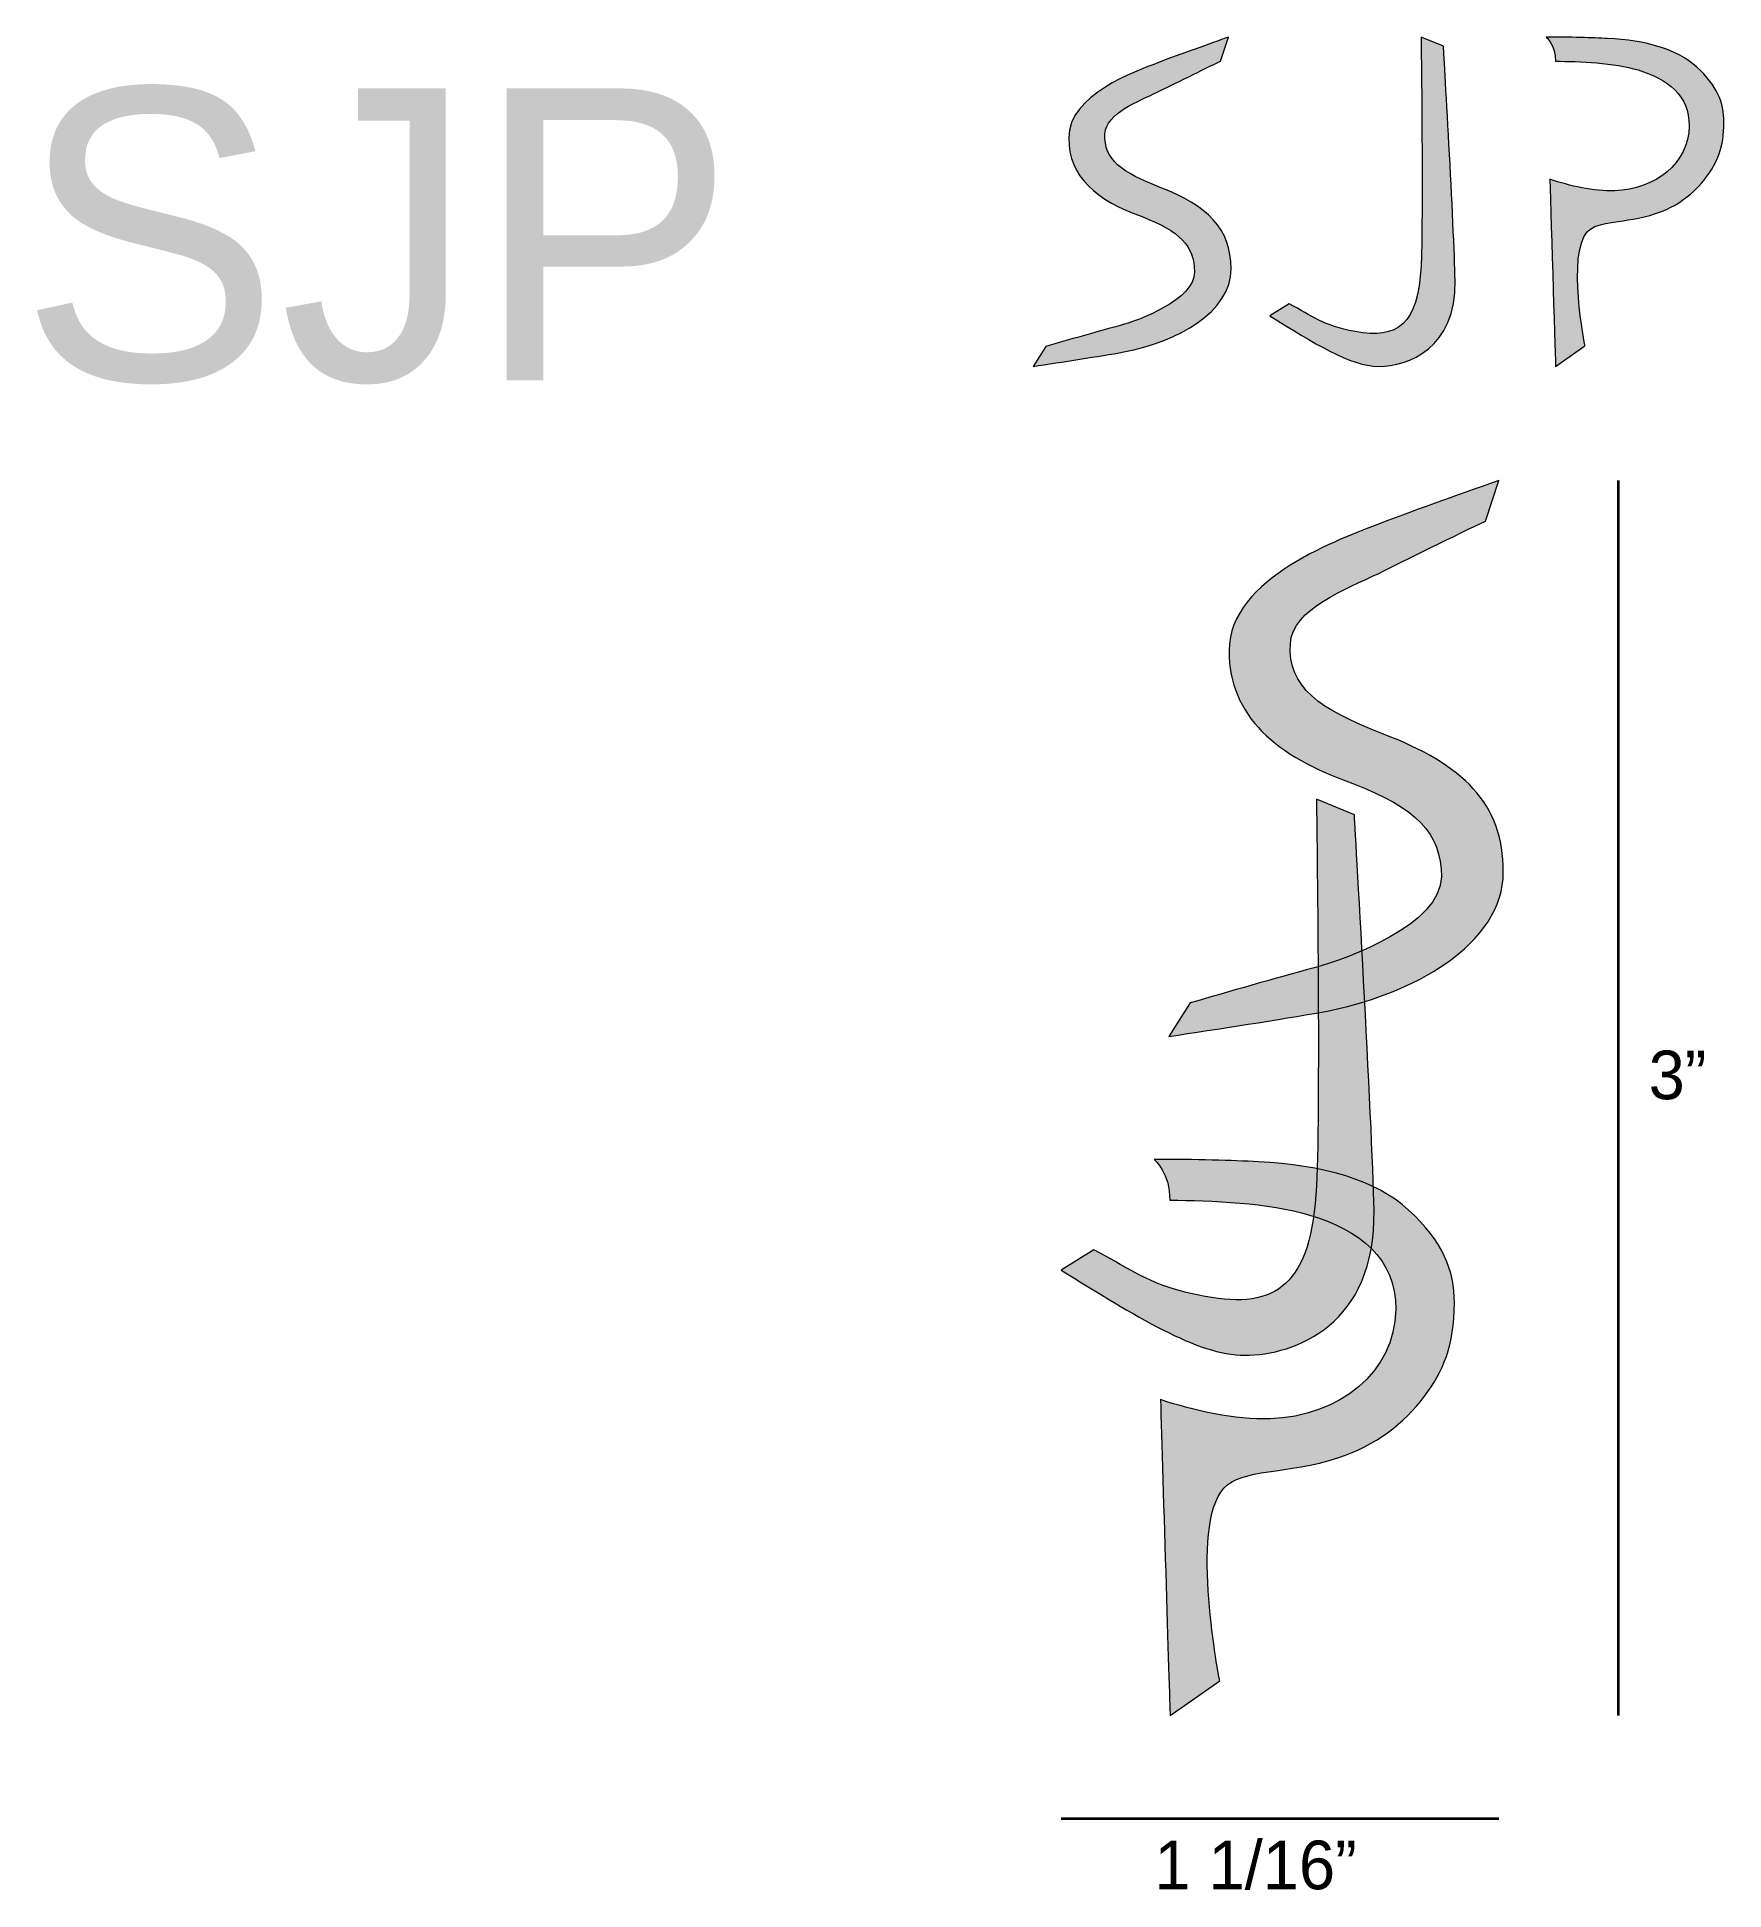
# Model space of a CAD drawing. Header units: inches. Extents: x 0.65 to 4.74, y -4.83 to -0.33.
import ezdxf

# ---------------------------------------------------------------- set-up
doc = ezdxf.new("R2010")
doc.units = ezdxf.units.IN
doc.header["$MEASUREMENT"] = 0
doc.layers.add('Layer 1', color=7, linetype='Continuous')

msp = doc.modelspace()

# ---------------------------------------------------------------- hatches: boundary and pattern name
at = {"layer": 'Layer 1', "true_color": 0x231f20}
h = msp.add_hatch(color=250, dxfattribs=at)
h.dxf.hatch_style = 2
edge = h.paths.add_edge_path()
edge.add_spline(control_points=[(3.0929, -1.0816), (3.151, -1.0647), (3.2114, -1.0472), (3.2708, -1.0312), (3.3199, -1.0181), (3.4537, -0.9684), (3.4537, -0.9004), (3.4537, -0.8374), (3.4177, -0.8014), (3.3267, -0.7664), (3.2167, -0.7274), (3.1487, -0.6704), (3.1487, -0.5754), (3.1487, -0.4704), (3.3099, -0.4144), (3.3667, -0.3924), (3.4187, -0.3722), (3.4939, -0.3464), (3.5365, -0.3307), (3.5365, -0.3307), (3.517, -0.3893), (3.517, -0.3893), (3.4776, -0.408), (3.4015, -0.446), (3.3637, -0.4644), (3.318, -0.4866), (3.2396, -0.515), (3.2367, -0.5654), (3.2331, -0.6283), (3.2777, -0.6594), (3.3707, -0.6954), (3.4847, -0.7394), (3.5427, -0.7944), (3.5427, -0.8934), (3.5427, -0.9974), (3.413, -1.0705), (3.2821, -1.0947), (3.2236, -1.1055), (3.1309, -1.1191), (3.0622, -1.1298), (3.0622, -1.1298), (3.0929, -1.0816), (3.0929, -1.0816)], knot_values=[0, 0, 0, 0, 1, 1, 1, 2, 2, 2, 3, 3, 3, 4, 4, 4, 5, 5, 5, 6, 6, 6, 7, 7, 7, 8, 8, 8, 9, 9, 9, 10, 10, 10, 11, 11, 11, 12, 12, 12, 13, 13, 13, 14, 14, 14, 14], degree=3, periodic=1)
h = msp.add_hatch(color=250, dxfattribs=at)
h.dxf.hatch_style = 2
edge = h.paths.add_edge_path()
edge.add_spline(control_points=[(4.0035, -0.3307), (4.0035, -0.3307), (4.0579, -0.3532), (4.0579, -0.3532), (4.0579, -0.3532), (4.084, -0.7997), (4.0861, -0.9212), (4.089, -1.0861), (3.9722, -1.1294), (3.9005, -1.1296), (3.8319, -1.1298), (3.7426, -1.0725), (3.6367, -1.0073), (3.6367, -1.0073), (3.6835, -0.9781), (3.6835, -0.9781), (3.74, -1.0075), (3.7652, -1.0308), (3.8435, -1.0451), (3.9465, -1.064), (3.9961, -1.0287), (4.0035, -0.8859), (4.0095, -0.7687), (4.0035, -0.3307), (4.0035, -0.3307)], knot_values=[0, 0, 0, 0, 1, 1, 1, 2, 2, 2, 3, 3, 3, 4, 4, 4, 5, 5, 5, 6, 6, 6, 7, 7, 7, 8, 8, 8, 8], degree=3, periodic=1)
h = msp.add_hatch(color=250, dxfattribs=at)
h.dxf.hatch_style = 2
edge = h.paths.add_edge_path()
edge.add_spline(control_points=[(4.316, -0.6759), (4.3641, -0.6918), (4.423, -0.7053), (4.4735, -0.7036), (4.5716, -0.7001), (4.6532, -0.6371), (4.6539, -0.5463), (4.6545, -0.4727), (4.6016, -0.4323), (4.53, -0.4106), (4.4713, -0.3929), (4.3887, -0.3898), (4.3293, -0.3893), (4.3305, -0.3517), (4.3071, -0.3307), (4.3071, -0.3307), (4.3668, -0.3307), (4.4197, -0.3323), (4.4562, -0.3342), (4.5489, -0.3391), (4.6236, -0.3591), (4.6725, -0.4036), (4.7216, -0.4484), (4.7383, -0.49), (4.7383, -0.5373), (4.7383, -0.5983), (4.7217, -0.636), (4.6953, -0.671), (4.6654, -0.7109), (4.6246, -0.7418), (4.5722, -0.7591), (4.4965, -0.7841), (4.4331, -0.7742), (4.4068, -0.8032), (4.3573, -0.8579), (4.4011, -1.0802), (4.4011, -1.0802), (4.4011, -1.0802), (4.3298, -1.1298), (4.3298, -1.1298), (4.3298, -1.1298), (4.319, -0.7806), (4.316, -0.6759)], knot_values=[0, 0, 0, 0, 1, 1, 1, 2, 2, 2, 3, 3, 3, 4, 4, 4, 5, 5, 5, 6, 6, 6, 7, 7, 7, 8, 8, 8, 9, 9, 9, 10, 10, 10, 11, 11, 11, 12, 12, 12, 13, 13, 13, 14, 14, 14, 14], degree=3, periodic=1)
h = msp.add_hatch(color=250, dxfattribs=at)
h.dxf.hatch_style = 2
edge = h.paths.add_edge_path()
edge.add_spline(control_points=[(3.4435, -2.674), (3.5417, -2.6454), (3.6436, -2.6159), (3.744, -2.589), (3.8269, -2.5667), (4.0528, -2.4829), (4.0528, -2.3681), (4.0528, -2.2617), (3.992, -2.2009), (3.8384, -2.1418), (3.6526, -2.076), (3.5378, -1.9797), (3.5378, -1.8193), (3.5378, -1.642), (3.81, -1.5474), (3.9059, -1.5103), (3.9936, -1.4762), (4.1207, -1.4325), (4.1925, -1.4062), (4.1925, -1.4062), (4.1596, -1.5051), (4.1596, -1.5051), (4.0932, -1.5366), (3.9645, -1.6008), (3.9008, -1.6318), (3.8236, -1.6694), (3.6912, -1.7174), (3.6864, -1.8024), (3.6803, -1.9086), (3.7556, -1.9611), (3.9126, -2.0219), (4.1052, -2.0962), (4.2031, -2.1891), (4.2031, -2.3563), (4.2031, -2.5319), (3.984, -2.6553), (3.763, -2.6961), (3.6643, -2.7143), (3.5076, -2.7374), (3.3917, -2.7553), (3.3917, -2.7553), (3.4435, -2.674), (3.4435, -2.674)], knot_values=[0, 0, 0, 0, 1, 1, 1, 2, 2, 2, 3, 3, 3, 4, 4, 4, 5, 5, 5, 6, 6, 6, 7, 7, 7, 8, 8, 8, 9, 9, 9, 10, 10, 10, 11, 11, 11, 12, 12, 12, 13, 13, 13, 14, 14, 14, 14], degree=3, periodic=1)
h = msp.add_hatch(color=250, dxfattribs=at)
h.dxf.hatch_style = 2
edge = h.paths.add_edge_path()
edge.add_spline(control_points=[(3.7498, -2.18), (3.7498, -2.18), (3.8417, -2.218), (3.8417, -2.218), (3.8417, -2.218), (3.8858, -2.9718), (3.8894, -3.1771), (3.8943, -3.4554), (3.6971, -3.5285), (3.5759, -3.5289), (3.4601, -3.5292), (3.3094, -3.4325), (3.1306, -3.3224), (3.1306, -3.3224), (3.2096, -3.2731), (3.2096, -3.2731), (3.305, -3.3227), (3.3475, -3.3621), (3.4797, -3.3863), (3.6536, -3.4182), (3.7374, -3.3586), (3.7498, -3.1175), (3.7601, -2.9196), (3.7498, -2.18), (3.7498, -2.18)], knot_values=[0, 0, 0, 0, 1, 1, 1, 2, 2, 2, 3, 3, 3, 4, 4, 4, 5, 5, 5, 6, 6, 6, 7, 7, 7, 8, 8, 8, 8], degree=3, periodic=1)
h = msp.add_hatch(color=250, dxfattribs=at)
h.dxf.hatch_style = 2
edge = h.paths.add_edge_path()
edge.add_spline(control_points=[(3.3714, -3.6365), (3.4527, -3.6633), (3.552, -3.6862), (3.6374, -3.6831), (3.803, -3.6773), (3.9408, -3.571), (3.942, -3.4176), (3.943, -3.2933), (3.8536, -3.2251), (3.7327, -3.1886), (3.6337, -3.1586), (3.4941, -3.1533), (3.3939, -3.1525), (3.3958, -3.089), (3.3563, -3.0536), (3.3563, -3.0536), (3.4571, -3.0536), (3.5465, -3.0562), (3.6081, -3.0595), (3.7647, -3.0678), (3.8907, -3.1015), (3.9733, -3.1767), (4.0563, -3.2524), (4.0844, -3.3226), (4.0844, -3.4024), (4.0844, -3.5055), (4.0564, -3.569), (4.0119, -3.6282), (3.9613, -3.6956), (3.8925, -3.7476), (3.804, -3.7769), (3.6762, -3.8192), (3.5691, -3.8025), (3.5248, -3.8514), (3.4412, -3.9438), (3.515, -4.3191), (3.515, -4.3191), (3.515, -4.3191), (3.3948, -4.4028), (3.3948, -4.4028), (3.3948, -4.4028), (3.3764, -3.8131), (3.3714, -3.6365)], knot_values=[0, 0, 0, 0, 1, 1, 1, 2, 2, 2, 3, 3, 3, 4, 4, 4, 5, 5, 5, 6, 6, 6, 7, 7, 7, 8, 8, 8, 9, 9, 9, 10, 10, 10, 11, 11, 11, 12, 12, 12, 13, 13, 13, 14, 14, 14, 14], degree=3, periodic=1)

# ---------------------------------------------------------------- linework, layer by layer
at = {"layer": 'Layer 1', "color": 250, "lineweight": 35, "true_color": 0x231f20}
for points in [[(4.4815, -1.4062), (4.4815, -4.4028)], [(3.1306, -4.6528), (4.1925, -4.6528)]]:
    msp.add_lwpolyline(points, dxfattribs=at)
at = {"layer": 'Layer 1', "lineweight": 0}
for points, knots in [([(3.0929, -1.0816), (3.151, -1.0647), (3.2114, -1.0472), (3.2708, -1.0312), (3.3199, -1.0181), (3.4537, -0.9684), (3.4537, -0.9004), (3.4537, -0.8374), (3.4177, -0.8014), (3.3267, -0.7664), (3.2167, -0.7274), (3.1487, -0.6704), (3.1487, -0.5754), (3.1487, -0.4704), (3.3099, -0.4144), (3.3667, -0.3924), (3.4187, -0.3722), (3.4939, -0.3464), (3.5365, -0.3307), (3.5365, -0.3307), (3.517, -0.3893), (3.517, -0.3893), (3.4776, -0.408), (3.4015, -0.446), (3.3637, -0.4644), (3.318, -0.4866), (3.2396, -0.515), (3.2367, -0.5654), (3.2331, -0.6283), (3.2777, -0.6594), (3.3707, -0.6954), (3.4847, -0.7394), (3.5427, -0.7944), (3.5427, -0.8934), (3.5427, -0.9974), (3.413, -1.0705), (3.2821, -1.0947), (3.2236, -1.1055), (3.1309, -1.1191), (3.0622, -1.1298), (3.0622, -1.1298), (3.0929, -1.0816), (3.0929, -1.0816)], [0, 0, 0, 0, 1, 1, 1, 2, 2, 2, 3, 3, 3, 4, 4, 4, 5, 5, 5, 6, 6, 6, 7, 7, 7, 8, 8, 8, 9, 9, 9, 10, 10, 10, 11, 11, 11, 12, 12, 12, 13, 13, 13, 14, 14, 14, 14]), ([(4.0035, -0.3307), (4.0035, -0.3307), (4.0579, -0.3532), (4.0579, -0.3532), (4.0579, -0.3532), (4.084, -0.7997), (4.0861, -0.9212), (4.089, -1.0861), (3.9722, -1.1294), (3.9005, -1.1296), (3.8319, -1.1298), (3.7426, -1.0725), (3.6367, -1.0073), (3.6367, -1.0073), (3.6835, -0.9781), (3.6835, -0.9781), (3.74, -1.0075), (3.7652, -1.0308), (3.8435, -1.0451), (3.9465, -1.064), (3.9961, -1.0287), (4.0035, -0.8859), (4.0095, -0.7687), (4.0035, -0.3307), (4.0035, -0.3307)], [0, 0, 0, 0, 1, 1, 1, 2, 2, 2, 3, 3, 3, 4, 4, 4, 5, 5, 5, 6, 6, 6, 7, 7, 7, 8, 8, 8, 8]), ([(4.316, -0.6759), (4.3641, -0.6918), (4.423, -0.7053), (4.4735, -0.7036), (4.5716, -0.7001), (4.6532, -0.6371), (4.6539, -0.5463), (4.6545, -0.4727), (4.6016, -0.4323), (4.53, -0.4106), (4.4713, -0.3929), (4.3887, -0.3898), (4.3293, -0.3893), (4.3305, -0.3517), (4.3071, -0.3307), (4.3071, -0.3307), (4.3668, -0.3307), (4.4197, -0.3323), (4.4562, -0.3342), (4.5489, -0.3391), (4.6236, -0.3591), (4.6725, -0.4036), (4.7216, -0.4484), (4.7383, -0.49), (4.7383, -0.5373), (4.7383, -0.5983), (4.7217, -0.636), (4.6953, -0.671), (4.6654, -0.7109), (4.6246, -0.7418), (4.5722, -0.7591), (4.4965, -0.7841), (4.4331, -0.7742), (4.4068, -0.8032), (4.3573, -0.8579), (4.4011, -1.0802), (4.4011, -1.0802), (4.4011, -1.0802), (4.3298, -1.1298), (4.3298, -1.1298), (4.3298, -1.1298), (4.319, -0.7806), (4.316, -0.6759)], [0, 0, 0, 0, 1, 1, 1, 2, 2, 2, 3, 3, 3, 4, 4, 4, 5, 5, 5, 6, 6, 6, 7, 7, 7, 8, 8, 8, 9, 9, 9, 10, 10, 10, 11, 11, 11, 12, 12, 12, 13, 13, 13, 14, 14, 14, 14]), ([(3.4435, -2.674), (3.5417, -2.6454), (3.6436, -2.6159), (3.744, -2.589), (3.8269, -2.5667), (4.0528, -2.4829), (4.0528, -2.3681), (4.0528, -2.2617), (3.992, -2.2009), (3.8384, -2.1418), (3.6526, -2.076), (3.5378, -1.9797), (3.5378, -1.8193), (3.5378, -1.642), (3.81, -1.5474), (3.9059, -1.5103), (3.9936, -1.4762), (4.1207, -1.4325), (4.1925, -1.4062), (4.1925, -1.4062), (4.1596, -1.5051), (4.1596, -1.5051), (4.0932, -1.5366), (3.9645, -1.6008), (3.9008, -1.6318), (3.8236, -1.6694), (3.6912, -1.7174), (3.6864, -1.8024), (3.6803, -1.9086), (3.7556, -1.9611), (3.9126, -2.0219), (4.1052, -2.0962), (4.2031, -2.1891), (4.2031, -2.3563), (4.2031, -2.5319), (3.984, -2.6553), (3.763, -2.6961), (3.6643, -2.7143), (3.5076, -2.7374), (3.3917, -2.7553), (3.3917, -2.7553), (3.4435, -2.674), (3.4435, -2.674)], [0, 0, 0, 0, 1, 1, 1, 2, 2, 2, 3, 3, 3, 4, 4, 4, 5, 5, 5, 6, 6, 6, 7, 7, 7, 8, 8, 8, 9, 9, 9, 10, 10, 10, 11, 11, 11, 12, 12, 12, 13, 13, 13, 14, 14, 14, 14]), ([(3.7498, -2.18), (3.7498, -2.18), (3.8417, -2.218), (3.8417, -2.218), (3.8417, -2.218), (3.8858, -2.9718), (3.8894, -3.1771), (3.8943, -3.4554), (3.6971, -3.5285), (3.5759, -3.5289), (3.4601, -3.5292), (3.3094, -3.4325), (3.1306, -3.3224), (3.1306, -3.3224), (3.2096, -3.2731), (3.2096, -3.2731), (3.305, -3.3227), (3.3475, -3.3621), (3.4797, -3.3863), (3.6536, -3.4182), (3.7374, -3.3586), (3.7498, -3.1175), (3.7601, -2.9196), (3.7498, -2.18), (3.7498, -2.18)], [0, 0, 0, 0, 1, 1, 1, 2, 2, 2, 3, 3, 3, 4, 4, 4, 5, 5, 5, 6, 6, 6, 7, 7, 7, 8, 8, 8, 8]), ([(3.3714, -3.6365), (3.4527, -3.6633), (3.552, -3.6862), (3.6374, -3.6831), (3.803, -3.6773), (3.9408, -3.571), (3.942, -3.4176), (3.943, -3.2933), (3.8536, -3.2251), (3.7327, -3.1886), (3.6337, -3.1586), (3.4941, -3.1533), (3.3939, -3.1525), (3.3958, -3.089), (3.3563, -3.0536), (3.3563, -3.0536), (3.4571, -3.0536), (3.5465, -3.0562), (3.6081, -3.0595), (3.7647, -3.0678), (3.8907, -3.1015), (3.9733, -3.1767), (4.0563, -3.2524), (4.0844, -3.3226), (4.0844, -3.4024), (4.0844, -3.5055), (4.0564, -3.569), (4.0119, -3.6282), (3.9613, -3.6956), (3.8925, -3.7476), (3.804, -3.7769), (3.6762, -3.8192), (3.5691, -3.8025), (3.5248, -3.8514), (3.4412, -3.9438), (3.515, -4.3191), (3.515, -4.3191), (3.515, -4.3191), (3.3948, -4.4028), (3.3948, -4.4028), (3.3948, -4.4028), (3.3764, -3.8131), (3.3714, -3.6365)], [0, 0, 0, 0, 1, 1, 1, 2, 2, 2, 3, 3, 3, 4, 4, 4, 5, 5, 5, 6, 6, 6, 7, 7, 7, 8, 8, 8, 9, 9, 9, 10, 10, 10, 11, 11, 11, 12, 12, 12, 13, 13, 13, 14, 14, 14, 14])]:
    msp.add_open_spline(points, degree=3, knots=knots, dxfattribs=at)

# ---------------------------------------------------------------- texts
at = {"layer": 'Layer 1', "color": 250, "true_color": 0x231f20, "attachment_point": 7}
for s, insert, char_height in [('\\fMyriad Pro|b0|i0|c0|p34;\\W1;SJP', (0.603, -1.1734), 0.708), ('\\fMyriad Pro|b0|i0|c0|p34;\\W1;3”', (4.5556, -2.9094), 0.118), ('\\fMyriad Pro|b0|i0|c0|p34;\\W1;1 1/16”', (3.3563, -4.826), 0.118)]:
    msp.add_mtext(s, dxfattribs=dict(at, insert=insert, char_height=char_height))

doc.saveas('drawing.dxf')
